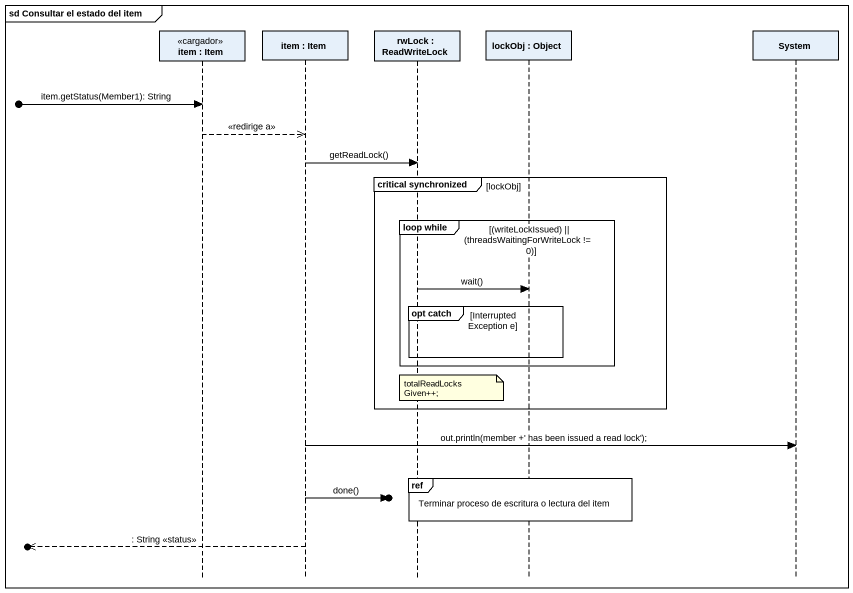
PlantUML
@startuml
mainframe sd Consultar el estado del item
hide footbox
participant "item : Item" as item <<cargador>>
participant "item : Item" as item_2
participant "rwLock : ReadWriteLock" as rwLock
participant "lockObj : Object" as lockObj
participant System

[o-> item : item.getStatus(Member1): String
item -->> item_2 : <<redirige a>>
item_2 -> rwLock : getReadLock()
group critical synchronized [lockObj]
  group loop while [(writeLockIssued) || (threadsWaitingForWriteLock != 0)]
    rwLock -> lockObj : wait()
    group opt catch [InterruptedException e]
    end
  end
  note over rwLock : totalReadLocksGiven++;
end
item_2 -> System : out.println(member +' has been issued a read lock');
ref over rwLock, lockObj : Terminar proceso de escritura o lectura del item
item_2 ->o] : done()
[o<<-- item_2 : : String <<status>>
@enduml
